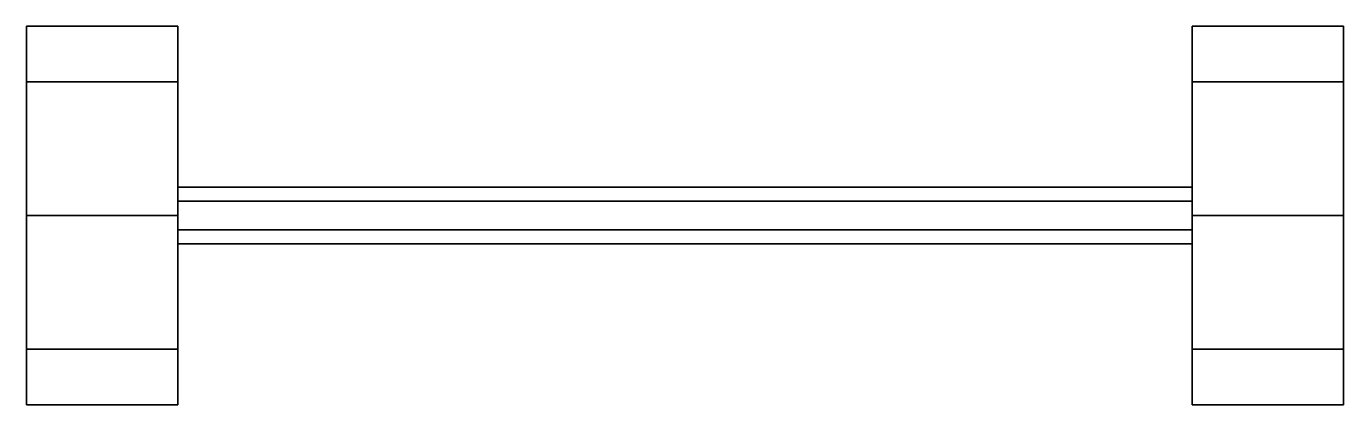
# Model space of a CAD drawing. Extents: x -1.74 to 1.74, y -0.5 to 0.5.
import ezdxf

# ---------------------------------------------------------------- set-up
doc = ezdxf.new("R2010")
doc.units = 0
doc.layers.add('WHEELS', color=2, linetype='CONTINUOUS')

msp = doc.modelspace()

# ---------------------------------------------------------------- linework, layer by layer
at = {"layer": 'WHEELS'}
for points in [[(-1.34, 0.3536, 0.3436), (-1.34, 0.5, -0.01), (-1.74, 0.5, -0.01), (-1.74, 0.3536, 0.3436)], [(-1.34, 0.5, -0.01), (-1.34, 0.3536, -0.3636), (-1.74, 0.3536, -0.3636), (-1.74, 0.5, -0.01)], [(-1.74, 0.3536, 0.3436), (-1.74, 0.5, -0.01), (-1.74, 0.3536, -0.3636), (-1.74, 0, 0.49)], [(-1.34, 0, 0.49), (-1.34, 0.3536, -0.3636), (-1.34, 0.5, -0.01), (-1.34, 0.3536, 0.3436)], [(1.74, 0.3536, 0.3436), (1.74, 0.5, -0.01), (1.34, 0.5, -0.01), (1.34, 0.3536, 0.3436)], [(1.34, 0.3536, 0.3436), (1.34, 0.5, -0.01), (1.34, 0.3536, -0.3636), (1.34, 0, 0.49)], [(1.74, 0.5, -0.01), (1.74, 0.3536, -0.3636), (1.34, 0.3536, -0.3636), (1.34, 0.5, -0.01)], [(1.74, 0, 0.49), (1.74, 0.3536, -0.3636), (1.74, 0.5, -0.01), (1.74, 0.3536, 0.3436)], [(-1.34, 0, 0.49), (-1.34, 0.3536, 0.3436), (-1.74, 0.3536, 0.3436), (-1.74, 0, 0.49)], [(-1.34, 0.3536, -0.3636), (-1.34, 0, -0.51), (-1.74, 0, -0.51), (-1.74, 0.3536, -0.3636)], [(-1.74, 0, 0.49), (-1.74, 0.3536, -0.3636), (-1.74, 0, -0.51), (-1.74, -0.3536, 0.3436)], [(-1.34, -0.3536, 0.3436), (-1.34, 0, -0.51), (-1.34, 0.3536, -0.3636), (-1.34, 0, 0.49)], [(1.34, 0, 0.49), (1.34, 0.3536, -0.3636), (1.34, 0, -0.51), (1.34, -0.3536, 0.3436)], [(1.74, 0.3536, -0.3636), (1.74, 0, -0.51), (1.34, 0, -0.51), (1.34, 0.3536, -0.3636)], [(1.74, 0, 0.49), (1.74, 0.3536, 0.3436), (1.34, 0.3536, 0.3436), (1.34, 0, 0.49)], [(1.74, -0.3536, 0.3436), (1.74, 0, -0.51), (1.74, 0.3536, -0.3636), (1.74, 0, 0.49)], [(1.34, 0.0375, 0.065), (1.34, 0.075), (-1.34, 0.075), (-1.34, 0.0375, 0.065)], [(1.34, 0.075), (1.34, 0.0375, -0.065), (-1.34, 0.0375, -0.065), (-1.34, 0.075)], [(1.34, -0.0375, 0.065), (1.34, 0.0375, 0.065), (-1.34, 0.0375, 0.065), (-1.34, -0.0375, 0.065)], [(1.34, 0.0375, -0.065), (1.34, -0.0375, -0.065), (-1.34, -0.0375, -0.065), (-1.34, 0.0375, -0.065)], [(-1.34, -0.3536, 0.3436), (-1.34, 0, 0.49), (-1.74, 0, 0.49), (-1.74, -0.3536, 0.3436)], [(-1.34, 0, -0.51), (-1.34, -0.3536, -0.3636), (-1.74, -0.3536, -0.3636), (-1.74, 0, -0.51)], [(-1.74, -0.3536, 0.3436), (-1.74, 0, -0.51), (-1.74, -0.3536, -0.3636), (-1.74, -0.5, -0.01)], [(-1.34, -0.5, -0.01), (-1.34, -0.3536, -0.3636), (-1.34, 0, -0.51), (-1.34, -0.3536, 0.3436)], [(1.34, -0.3536, 0.3436), (1.34, 0, -0.51), (1.34, -0.3536, -0.3636), (1.34, -0.5, -0.01)], [(1.74, 0, -0.51), (1.74, -0.3536, -0.3636), (1.34, -0.3536, -0.3636), (1.34, 0, -0.51)], [(1.74, -0.3536, 0.3436), (1.74, 0, 0.49), (1.34, 0, 0.49), (1.34, -0.3536, 0.3436)], [(1.74, -0.5, -0.01), (1.74, -0.3536, -0.3636), (1.74, 0, -0.51), (1.74, -0.3536, 0.3436)], [(1.34, -0.075), (1.34, -0.0375, 0.065), (-1.34, -0.0375, 0.065), (-1.34, -0.075)], [(1.34, -0.0375, -0.065), (1.34, -0.075), (-1.34, -0.075), (-1.34, -0.0375, -0.065)], [(-1.34, -0.5, -0.01), (-1.34, -0.3536, 0.3436), (-1.74, -0.3536, 0.3436), (-1.74, -0.5, -0.01)], [(-1.34, -0.3536, -0.3636), (-1.34, -0.5, -0.01), (-1.74, -0.5, -0.01), (-1.74, -0.3536, -0.3636)], [(1.74, -0.5, -0.01), (1.74, -0.3536, 0.3436), (1.34, -0.3536, 0.3436), (1.34, -0.5, -0.01)], [(1.74, -0.3536, -0.3636), (1.74, -0.5, -0.01), (1.34, -0.5, -0.01), (1.34, -0.3536, -0.3636)]]:
    msp.add_3dface(points, dxfattribs=at)

doc.saveas('drawing.dxf')
